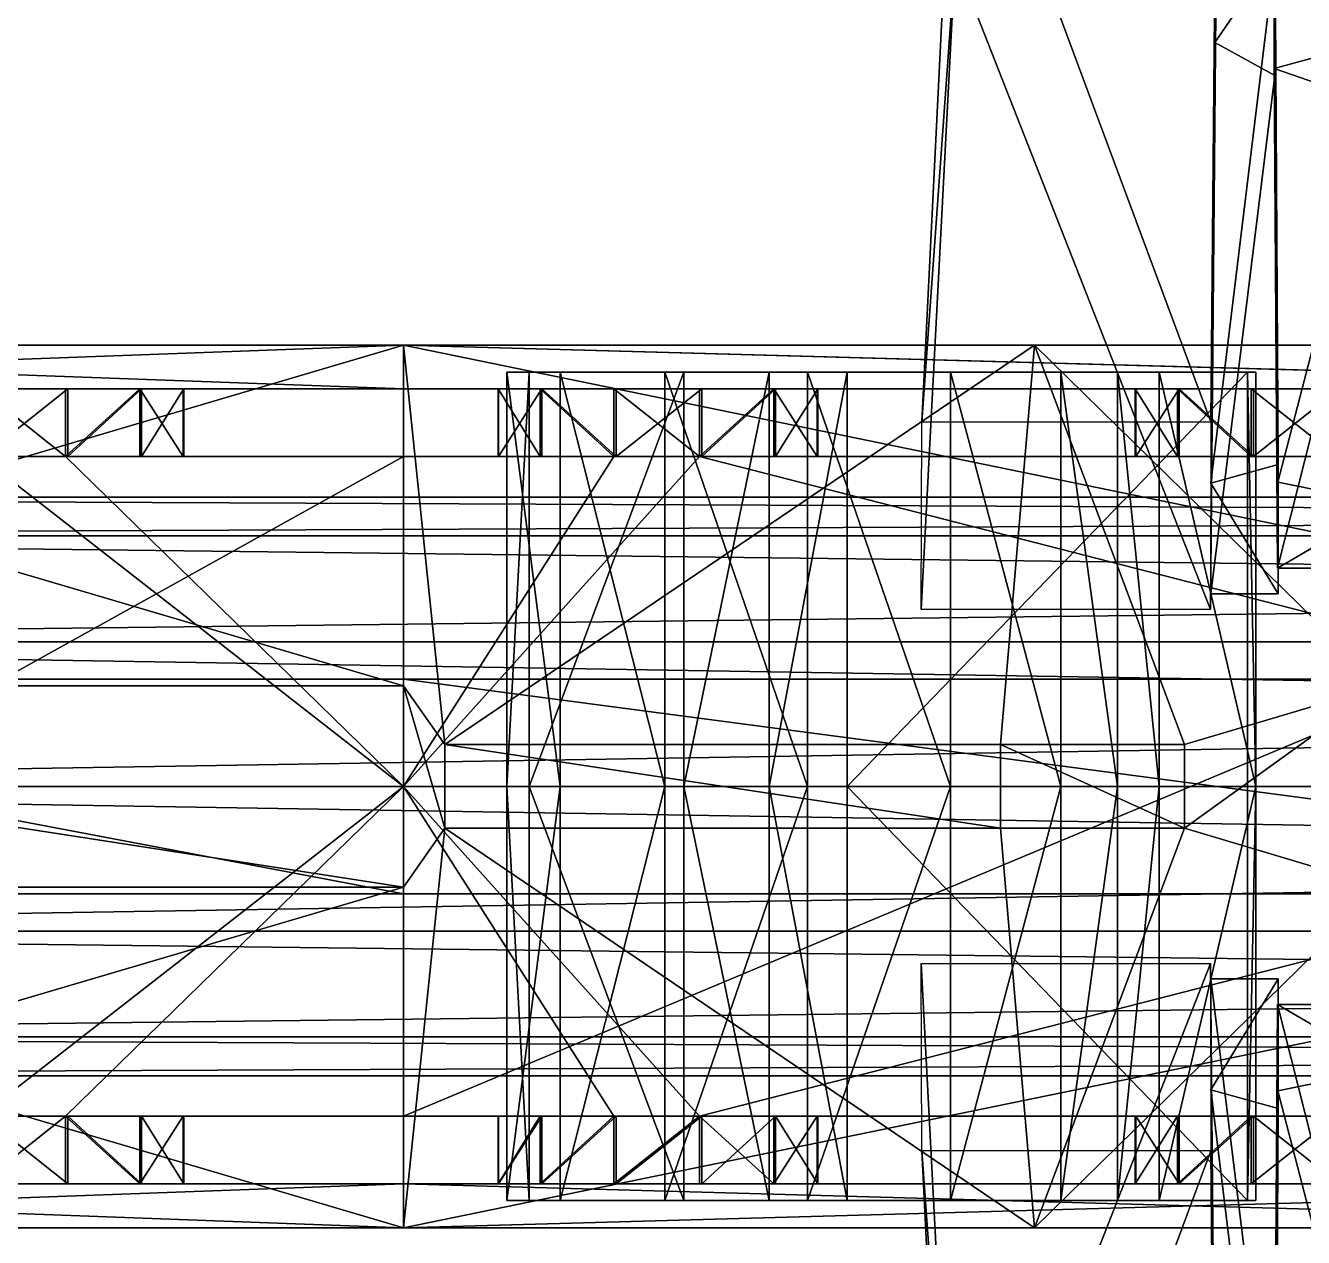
# Model space of a CAD drawing. Extents: x -4.92 to 4.89, y -0.62 to 0.62.
# Drawn here: x 0.679 to 1.249, y -0.201 to 0.34 of the extents above; entities that cross this region are included whole.
import ezdxf

# ---------------------------------------------------------------- set-up
doc = ezdxf.new("R2010")
doc.units = 0

msp = doc.modelspace()

# ---------------------------------------------------------------- linework, layer by layer
for points in [[(1.20777, 0.1628, -1.18058), (1.21068, 0.49429, -2.0701), (1.09382, 0.4691, -1.99725)], [(1.21041, 0.39575, -2.08465), (1.21068, 0.49429, -2.0701), (1.20777, 0.1628, -1.18058)], [(1.20777, 0.1628, -1.18058), (1.09382, 0.4691, -1.99725), (1.07869, 0.1628, -1.18158)], [(1.07869, 0.1628, -1.18158), (1.09382, 0.4691, -1.99725), (1.09356, 0.36952, -2.0118)], [(1.09356, 0.36952, -2.0118), (1.21041, 0.39575, -2.08465), (1.2075, 0.07907, -1.19513)], [(1.21041, 0.39575, -2.08465), (1.20777, 0.1628, -1.18058), (1.2075, 0.07907, -1.19513)], [(1.23636, 0.37157, -1.82641), (1.20949, 0.38624, -1.86618), (1.20775, 0.13548, -1.17882)], [(1.20945, 0.3322, -1.87414), (1.20949, 0.38624, -1.86618), (1.23636, 0.37157, -1.82641)], [(1.23636, 0.37157, -1.82641), (1.20775, 0.13548, -1.17882), (1.23782, 0.1438, -1.17882)], [(1.20945, 0.3322, -1.87414), (1.23636, 0.37157, -1.82641), (1.23631, 0.31753, -1.83436)], [(1.23631, 0.31753, -1.83436), (1.23636, 0.37157, -1.82641), (1.23782, 0.1438, -1.17882)], [(1.07869, 0.1628, -1.18158), (1.09356, 0.36952, -2.0118), (1.07842, 0.07907, -1.19612)], [(1.09356, 0.36952, -2.0118), (1.2075, 0.07907, -1.19513), (1.07842, 0.07907, -1.19612)], [(1.23599, 0.32065, -1.81087), (1.23604, 0.35378, -1.80292), (1.28938, 0.33529, -1.75028)], [(1.28938, 0.33529, -1.75028), (1.23604, 0.35378, -1.80292), (1.23757, 0.13593, -1.18411)], [(1.20771, 0.08595, -1.18678), (1.20945, 0.3322, -1.87414), (1.23631, 0.31753, -1.83436)], [(1.23599, 0.32065, -1.81087), (1.28938, 0.33529, -1.75028), (1.28933, 0.30216, -1.75823)], [(1.28938, 0.33529, -1.75028), (1.23757, 0.13593, -1.18411), (1.28648, 0.12602, -1.18422)], [(1.23752, 0.09747, -1.19207), (1.23599, 0.32065, -1.81087), (1.28933, 0.30216, -1.75823)], [(1.20771, 0.08595, -1.18678), (1.23631, 0.31753, -1.83436), (1.23777, 0.08595, -1.18678)], [(1.23631, 0.31753, -1.83436), (1.23782, 0.1438, -1.17882), (1.23777, 0.08595, -1.18678)], [(1.23752, 0.09747, -1.19207), (1.28933, 0.30216, -1.75823), (1.28643, 0.09747, -1.19218)], [(0.3419, 0.04791, 0.69591), (0.84727, 0.19714, 0.54193), (0.15498, 0.19714, 0.54631)], [(0.31113, 0.19714, 0.43142), (0.15498, 0.19714, 0.54631), (0.84727, 0.19714, 0.54193)], [(0.84723, 0.045, -0.08071), (0.26661, 0.045, -0.08071), (0.33098, 0.19714, 0.1034)], [(0.31113, 0.19714, 0.43142), (0.84727, 0.17754, 0.43142), (0.31113, 0.17754, 0.43142)], [(0.31113, 0.19714, 0.43142), (0.84727, 0.19714, 0.54193), (0.84727, 0.19714, 0.43142)], [(0.31113, 0.19714, 0.43142), (0.84727, 0.19714, 0.43142), (0.84727, 0.17754, 0.43142)], [(0.84727, 0.19714, 0.26422), (0.31734, 0.17754, 0.26422), (0.84727, 0.17754, 0.26422)], [(0.84727, 0.19714, 0.26422), (0.33098, 0.19714, 0.1034), (0.31734, 0.19714, 0.26422)], [(0.84727, 0.19714, 0.26422), (0.31734, 0.19714, 0.26422), (0.31734, 0.17754, 0.26422)], [(0.84723, 0.045, -0.08071), (0.33098, 0.19714, 0.1034), (0.84727, 0.19714, 0.1077)], [(0.84727, 0.19714, 0.26422), (0.84727, 0.19714, 0.1077), (0.33098, 0.19714, 0.1034)], [(0.3419, 0.04791, 0.69591), (0.84727, 0.04791, 0.69591), (0.84727, 0.19714, 0.54193)], [(0.86575, 0.01868, -0.06142), (0.84723, 0.045, -0.08071), (0.84727, 0.19714, 0.1077)], [(1.12892, 0.19714, 0.112), (0.84727, 0.19714, 0.26422), (1.55046, 0.19714, 0.26422)], [(0.84727, 0.19714, 0.43142), (1.5538, 0.17754, 0.43142), (0.84727, 0.17754, 0.43142)], [(0.84727, 0.19714, 0.54193), (1.5538, 0.19714, 0.43142), (0.84727, 0.19714, 0.43142)], [(1.55046, 0.17754, 0.26422), (0.84727, 0.19714, 0.26422), (0.84727, 0.17754, 0.26422)], [(1.12892, 0.19714, 0.112), (0.86575, 0.01868, -0.06142), (0.84727, 0.19714, 0.1077)], [(1.57368, 0.04791, 0.69591), (0.84727, 0.19714, 0.54193), (0.84727, 0.04791, 0.69591)], [(1.12892, 0.19714, 0.112), (0.84727, 0.19714, 0.1077), (0.84727, 0.19714, 0.26422)], [(0.84727, 0.19714, 0.43142), (1.5538, 0.19714, 0.43142), (1.5538, 0.17754, 0.43142)], [(0.84727, 0.19714, 0.54193), (1.67904, 0.19714, 0.54664), (1.5538, 0.19714, 0.43142)], [(1.55046, 0.17754, 0.26422), (1.55046, 0.19714, 0.26422), (0.84727, 0.19714, 0.26422)], [(1.57368, 0.04791, 0.69591), (1.67904, 0.19714, 0.54664), (0.84727, 0.19714, 0.54193)], [(1.12892, 0.19714, 0.112), (1.11378, 0.01868, -0.06142), (0.86575, 0.01868, -0.06142)], [(1.19601, 0.01868, 0.04834), (1.11378, 0.01868, -0.06142), (1.12892, 0.19714, 0.112)], [(1.28417, 0.045, 0.05798), (1.12892, 0.19714, 0.112), (1.39046, 0.19714, 0.10627)], [(1.39046, 0.19714, 0.10627), (1.12892, 0.19714, 0.112), (1.55046, 0.19714, 0.26422)], [(1.28417, 0.045, 0.05798), (1.19601, 0.01868, 0.04834), (1.12892, 0.19714, 0.112)], [(0.99131, 0.18499, -1.04578), (0.89338, 0.18499, -1.02767), (0.98568, 0.18499, -1.0248)], [(0.90337, 0.18499, -1.09894), (0.89338, 0, -1.02767), (0.89338, 0.18499, -1.02767)], [(0.89338, 0.18499, -1.02767), (0.91718, 0, -0.96102), (0.91718, 0.18499, -0.96102)], [(0.99131, 0.18499, -1.04578), (0.90337, 0.18499, -1.09894), (0.89338, 0.18499, -1.02767)], [(0.98568, 0.18499, -1.0248), (0.89338, 0.18499, -1.02767), (0.91718, 0.18499, -0.96102)], [(0.90337, 0.18499, -1.09894), (0.90337, 0, -1.09894), (0.89338, 0, -1.02767)], [(0.89338, 0.18499, -1.02767), (0.89338, 0, -1.02767), (0.91718, 0, -0.96102)], [(0.99131, 0.18499, -1.04578), (0.97243, 0.18499, -1.10632), (0.90337, 0.18499, -1.09894)], [(0.97243, 0.18499, -1.10632), (0.90337, 0, -1.09894), (0.90337, 0.18499, -1.09894)], [(0.97243, 0.18499, -1.10632), (0.97243, 0, -1.10632), (0.90337, 0, -1.09894)], [(0.98568, 0.18499, -1.0248), (0.91718, 0.18499, -0.96102), (0.99131, 0.18499, -1.00381)], [(0.91718, 0.18499, -0.96102), (0.96387, 0, -0.91433), (0.96387, 0.18499, -0.91433)], [(0.99131, 0.18499, -1.00381), (0.91718, 0.18499, -0.96102), (0.96387, 0.18499, -0.91433)], [(0.91718, 0.18499, -0.96102), (0.91718, 0, -0.96102), (0.96387, 0, -0.91433)], [(1.02765, 0.18499, -0.98283), (0.96387, 0.18499, -0.91433), (1.02765, 0.18499, -0.89724)], [(0.99131, 0.18499, -1.00381), (0.96387, 0.18499, -0.91433), (1.00667, 0.18499, -0.98845)], [(0.96387, 0.18499, -0.91433), (1.02765, 0, -0.89724), (1.02765, 0.18499, -0.89724)], [(1.02765, 0.18499, -0.98283), (1.00667, 0.18499, -0.98845), (0.96387, 0.18499, -0.91433)], [(0.96387, 0.18499, -0.91433), (0.96387, 0, -0.91433), (1.02765, 0, -0.89724)], [(1.00667, 0.18499, -1.06114), (1.01046, 0.18499, -1.12316), (0.97243, 0.18499, -1.10632)], [(1.01046, 0.18499, -1.12316), (0.97243, 0, -1.10632), (0.97243, 0.18499, -1.10632)], [(1.01046, 0.18499, -1.12316), (1.01046, 0, -1.12316), (0.97243, 0, -1.10632)], [(0.99131, 0.18499, -1.04578), (1.00667, 0.18499, -1.06114), (0.97243, 0.18499, -1.10632)], [(0.98568, 0.18499, -1.0248), (1.06681, 0.18499, -1.0143), (0.99131, 0.18499, -1.04578)], [(0.98568, 0.18499, -1.0248), (0.99131, 0.18499, -1.00381), (1.06681, 0.18499, -1.0143)], [(1.00667, 0.18499, -1.06114), (0.99131, 0.18499, -1.04578), (1.06681, 0.18499, -1.0143)], [(0.99131, 0.18499, -1.00381), (1.00667, 0.18499, -0.98845), (1.06681, 0.18499, -1.0143)], [(1.00667, 0.18499, -1.06114), (1.02565, 0.18499, -1.06676), (1.01046, 0.18499, -1.12316)], [(1.00667, 0.18499, -0.98845), (1.02765, 0.18499, -0.98283), (1.06681, 0.18499, -1.0143)], [(1.02565, 0.18499, -1.06676), (1.00667, 0.18499, -1.06114), (1.06681, 0.18499, -1.0143)], [(1.01046, 0, -1.12316), (1.04538, 0.18499, -1.19283), (1.04538, 0, -1.19283)], [(1.01046, 0.18499, -1.12316), (1.04863, 0.18499, -1.06114), (1.04538, 0.18499, -1.19283)], [(1.01046, 0, -1.12316), (1.01046, 0.18499, -1.12316), (1.04538, 0.18499, -1.19283)], [(1.01046, 0.18499, -1.12316), (1.02565, 0.18499, -1.06676), (1.04863, 0.18499, -1.06114)], [(1.06681, 0.18499, -1.0143), (1.04863, 0.18499, -1.06114), (1.02565, 0.18499, -1.06676)], [(1.02765, 0.18499, -0.98283), (1.09143, 0.18499, -0.91433), (1.04863, 0.18499, -0.98845)], [(1.02765, 0.18499, -0.89724), (1.09143, 0, -0.91433), (1.09143, 0.18499, -0.91433)], [(1.02765, 0.18499, -0.98283), (1.02765, 0.18499, -0.89724), (1.09143, 0.18499, -0.91433)], [(1.02765, 0.18499, -0.89724), (1.02765, 0, -0.89724), (1.09143, 0, -0.91433)], [(1.04863, 0.18499, -0.98845), (1.06681, 0.18499, -1.0143), (1.02765, 0.18499, -0.98283)], [(1.22401, 0.18499, -1.1963), (1.04538, 0, -1.19283), (1.04538, 0.18499, -1.19283)], [(1.18469, 0.18499, -1.12027), (1.22401, 0.18499, -1.1963), (1.04538, 0.18499, -1.19283)], [(1.22401, 0.18499, -1.1963), (1.22401, 0, -1.1963), (1.04538, 0, -1.19283)], [(1.18469, 0.18499, -1.12027), (1.04538, 0.18499, -1.19283), (1.04863, 0.18499, -1.06114)], [(1.04863, 0.18499, -0.98845), (1.14076, 0.18499, -0.97917), (1.06681, 0.18499, -1.0143)], [(1.04863, 0.18499, -1.06114), (1.1661, 0.18499, -1.07439), (1.18469, 0.18499, -1.12027)], [(1.064, 0.18499, -1.04578), (1.04863, 0.18499, -1.06114), (1.06681, 0.18499, -1.0143)], [(1.04863, 0.18499, -0.98845), (1.09143, 0.18499, -0.91433), (1.14076, 0.18499, -0.97917)], [(1.04863, 0.18499, -1.06114), (1.064, 0.18499, -1.04578), (1.1661, 0.18499, -1.07439)], [(1.14076, 0.18499, -0.97917), (1.064, 0.18499, -1.04578), (1.06681, 0.18499, -1.0143)], [(1.14076, 0.18499, -0.97917), (1.1661, 0.18499, -1.07439), (1.064, 0.18499, -1.04578)], [(1.09143, 0.18499, -0.91433), (1.14076, 0, -0.97917), (1.14076, 0.18499, -0.97917)], [(1.09143, 0.18499, -0.91433), (1.09143, 0, -0.91433), (1.14076, 0, -0.97917)], [(1.1661, 0, -1.07439), (1.14076, 0.18499, -0.97917), (1.14076, 0, -0.97917)], [(1.1661, 0, -1.07439), (1.1661, 0.18499, -1.07439), (1.14076, 0.18499, -0.97917)], [(1.18469, 0, -1.12027), (1.1661, 0.18499, -1.07439), (1.1661, 0, -1.07439)], [(1.18469, 0, -1.12027), (1.18469, 0.18499, -1.12027), (1.1661, 0.18499, -1.07439)], [(1.22786, 0, -1.12027), (1.18469, 0.18499, -1.12027), (1.18469, 0, -1.12027)], [(1.22786, 0, -1.12027), (1.22786, 0.18499, -1.12027), (1.18469, 0.18499, -1.12027)], [(1.18469, 0.18499, -1.12027), (1.22786, 0.18499, -1.12027), (1.22401, 0.18499, -1.1963)], [(1.22786, 0, -1.12027), (1.22401, 0.18499, -1.1963), (1.22786, 0.18499, -1.12027)], [(1.22786, 0, -1.12027), (1.22401, 0, -1.1963), (1.22401, 0.18499, -1.1963)], [(0.84727, 0.17754, 0.43142), (0.6582, 0.17754, 0.42254), (0.31113, 0.17754, 0.43142)], [(0.84727, 0.17754, 0.26422), (0.31734, 0.17754, 0.26422), (0.65924, 0.17754, 0.28006)], [(0.69638, 0.14732, 0.42282), (0.6582, 0.17754, 0.42254), (0.69638, 0.17754, 0.42282)], [(0.84727, 0.17754, 0.43142), (0.69638, 0.17754, 0.42282), (0.6582, 0.17754, 0.42254)], [(0.69638, 0.14732, 0.42282), (0.6582, 0.14732, 0.42254), (0.6582, 0.17754, 0.42254)], [(0.84727, 0.17754, 0.26422), (0.65924, 0.17754, 0.28006), (0.69741, 0.17754, 0.28034)], [(0.69741, 0.17754, 0.28034), (0.65924, 0.14732, 0.28006), (0.69741, 0.14732, 0.28034)], [(0.69741, 0.17754, 0.28034), (0.65924, 0.17754, 0.28006), (0.65924, 0.14732, 0.28006)], [(0.94124, 0.17754, 0.42254), (0.72958, 0.17754, 0.40397), (0.69638, 0.17754, 0.42282)], [(0.84727, 0.17754, 0.43142), (0.94124, 0.17754, 0.42254), (0.69638, 0.17754, 0.42282)], [(0.69638, 0.14732, 0.42282), (0.72958, 0.17754, 0.40397), (0.72958, 0.14732, 0.40397)], [(0.69638, 0.14732, 0.42282), (0.69638, 0.17754, 0.42282), (0.72958, 0.17754, 0.40397)], [(0.90908, 0.17754, 0.2989), (0.69741, 0.17754, 0.28034), (0.73034, 0.17754, 0.29967)], [(0.69741, 0.17754, 0.28034), (0.94228, 0.17754, 0.28006), (0.84727, 0.17754, 0.26422)], [(0.73034, 0.17754, 0.29967), (0.69741, 0.14732, 0.28034), (0.73034, 0.14732, 0.29967)], [(0.90908, 0.17754, 0.2989), (0.94228, 0.17754, 0.28006), (0.69741, 0.17754, 0.28034)], [(0.73034, 0.17754, 0.29967), (0.69741, 0.17754, 0.28034), (0.69741, 0.14732, 0.28034)], [(0.90831, 0.17754, 0.40321), (0.74891, 0.17754, 0.37105), (0.72958, 0.17754, 0.40397)], [(0.72958, 0.17754, 0.40397), (0.74891, 0.14732, 0.37105), (0.72958, 0.14732, 0.40397)], [(0.94124, 0.17754, 0.42254), (0.90831, 0.17754, 0.40321), (0.72958, 0.17754, 0.40397)], [(0.72958, 0.17754, 0.40397), (0.74891, 0.17754, 0.37105), (0.74891, 0.14732, 0.37105)], [(0.88975, 0.17754, 0.33183), (0.73034, 0.17754, 0.29967), (0.74919, 0.17754, 0.33287)], [(0.74919, 0.17754, 0.33287), (0.73034, 0.14732, 0.29967), (0.74919, 0.14732, 0.33287)], [(0.88975, 0.17754, 0.33183), (0.90908, 0.17754, 0.2989), (0.73034, 0.17754, 0.29967)], [(0.74919, 0.17754, 0.33287), (0.73034, 0.17754, 0.29967), (0.73034, 0.14732, 0.29967)], [(0.88947, 0.17754, 0.37001), (0.74919, 0.17754, 0.33287), (0.74891, 0.17754, 0.37105)], [(0.74891, 0.17754, 0.37105), (0.74919, 0.14732, 0.33287), (0.74891, 0.14732, 0.37105)], [(0.90831, 0.17754, 0.40321), (0.88947, 0.17754, 0.37001), (0.74891, 0.17754, 0.37105)], [(0.74891, 0.17754, 0.37105), (0.74919, 0.17754, 0.33287), (0.74919, 0.14732, 0.33287)], [(0.88947, 0.17754, 0.37001), (0.88975, 0.17754, 0.33183), (0.74919, 0.17754, 0.33287)], [(1.22675, 0.17754, 0.28006), (1.55046, 0.17754, 0.26422), (0.84727, 0.17754, 0.26422)], [(0.98046, 0.17754, 0.28034), (1.22675, 0.17754, 0.28006), (0.84727, 0.17754, 0.26422)], [(0.84727, 0.17754, 0.26422), (0.94228, 0.17754, 0.28006), (0.98046, 0.17754, 0.28034)], [(0.84727, 0.17754, 0.43142), (0.97942, 0.17754, 0.42282), (0.94124, 0.17754, 0.42254)], [(0.84727, 0.17754, 0.43142), (1.5538, 0.17754, 0.43142), (0.97942, 0.17754, 0.42282)], [(0.88947, 0.17754, 0.37001), (0.90831, 0.14732, 0.40321), (0.88947, 0.14732, 0.37001)], [(0.88975, 0.14732, 0.33183), (0.88947, 0.17754, 0.37001), (0.88947, 0.14732, 0.37001)], [(0.88947, 0.17754, 0.37001), (0.90831, 0.17754, 0.40321), (0.90831, 0.14732, 0.40321)], [(0.88975, 0.14732, 0.33183), (0.88975, 0.17754, 0.33183), (0.88947, 0.17754, 0.37001)], [(0.90908, 0.17754, 0.2989), (0.88975, 0.14732, 0.33183), (0.90908, 0.14732, 0.2989)], [(0.90908, 0.17754, 0.2989), (0.88975, 0.17754, 0.33183), (0.88975, 0.14732, 0.33183)], [(0.90831, 0.17754, 0.40321), (0.94124, 0.14732, 0.42254), (0.90831, 0.14732, 0.40321)], [(0.90831, 0.17754, 0.40321), (0.94124, 0.17754, 0.42254), (0.94124, 0.14732, 0.42254)], [(0.94228, 0.14732, 0.28006), (0.90908, 0.17754, 0.2989), (0.90908, 0.14732, 0.2989)], [(0.94228, 0.14732, 0.28006), (0.94228, 0.17754, 0.28006), (0.90908, 0.17754, 0.2989)], [(0.97942, 0.14732, 0.42282), (0.94124, 0.17754, 0.42254), (0.97942, 0.17754, 0.42282)], [(0.97942, 0.14732, 0.42282), (0.94124, 0.14732, 0.42254), (0.94124, 0.17754, 0.42254)], [(0.98046, 0.17754, 0.28034), (0.94228, 0.14732, 0.28006), (0.98046, 0.14732, 0.28034)], [(0.98046, 0.17754, 0.28034), (0.94228, 0.17754, 0.28006), (0.94228, 0.14732, 0.28006)], [(1.22571, 0.17754, 0.42254), (1.01262, 0.17754, 0.40397), (0.97942, 0.17754, 0.42282)], [(1.26389, 0.17754, 0.42282), (0.97942, 0.17754, 0.42282), (1.5538, 0.17754, 0.43142)], [(0.97942, 0.14732, 0.42282), (1.01262, 0.17754, 0.40397), (1.01262, 0.14732, 0.40397)], [(1.26389, 0.17754, 0.42282), (1.22571, 0.17754, 0.42254), (0.97942, 0.17754, 0.42282)], [(0.97942, 0.14732, 0.42282), (0.97942, 0.17754, 0.42282), (1.01262, 0.17754, 0.40397)], [(1.19355, 0.17754, 0.2989), (0.98046, 0.17754, 0.28034), (1.01338, 0.17754, 0.29967)], [(1.01338, 0.17754, 0.29967), (0.98046, 0.14732, 0.28034), (1.01338, 0.14732, 0.29967)], [(1.19355, 0.17754, 0.2989), (1.22675, 0.17754, 0.28006), (0.98046, 0.17754, 0.28034)], [(1.01338, 0.17754, 0.29967), (0.98046, 0.17754, 0.28034), (0.98046, 0.14732, 0.28034)], [(1.19279, 0.17754, 0.40321), (1.03195, 0.17754, 0.37105), (1.01262, 0.17754, 0.40397)], [(1.01262, 0.17754, 0.40397), (1.03195, 0.14732, 0.37105), (1.01262, 0.14732, 0.40397)], [(1.22571, 0.17754, 0.42254), (1.19279, 0.17754, 0.40321), (1.01262, 0.17754, 0.40397)], [(1.01262, 0.17754, 0.40397), (1.03195, 0.17754, 0.37105), (1.03195, 0.14732, 0.37105)], [(1.17422, 0.17754, 0.33183), (1.01338, 0.17754, 0.29967), (1.03223, 0.17754, 0.33287)], [(1.03223, 0.17754, 0.33287), (1.01338, 0.14732, 0.29967), (1.03223, 0.14732, 0.33287)], [(1.17422, 0.17754, 0.33183), (1.19355, 0.17754, 0.2989), (1.01338, 0.17754, 0.29967)], [(1.03223, 0.17754, 0.33287), (1.01338, 0.17754, 0.29967), (1.01338, 0.14732, 0.29967)], [(1.17394, 0.17754, 0.37001), (1.03223, 0.17754, 0.33287), (1.03195, 0.17754, 0.37105)], [(1.03195, 0.17754, 0.37105), (1.03223, 0.14732, 0.33287), (1.03195, 0.14732, 0.37105)], [(1.19279, 0.17754, 0.40321), (1.17394, 0.17754, 0.37001), (1.03195, 0.17754, 0.37105)], [(1.03195, 0.17754, 0.37105), (1.03223, 0.17754, 0.33287), (1.03223, 0.14732, 0.33287)], [(1.17394, 0.17754, 0.37001), (1.17422, 0.17754, 0.33183), (1.03223, 0.17754, 0.33287)], [(1.17394, 0.17754, 0.37001), (1.19279, 0.14732, 0.40321), (1.17394, 0.14732, 0.37001)], [(1.17422, 0.14732, 0.33183), (1.17394, 0.17754, 0.37001), (1.17394, 0.14732, 0.37001)], [(1.17394, 0.17754, 0.37001), (1.19279, 0.17754, 0.40321), (1.19279, 0.14732, 0.40321)], [(1.17422, 0.14732, 0.33183), (1.17422, 0.17754, 0.33183), (1.17394, 0.17754, 0.37001)], [(1.19355, 0.17754, 0.2989), (1.17422, 0.14732, 0.33183), (1.19355, 0.14732, 0.2989)], [(1.19355, 0.17754, 0.2989), (1.17422, 0.17754, 0.33183), (1.17422, 0.14732, 0.33183)], [(1.19279, 0.17754, 0.40321), (1.22571, 0.14732, 0.42254), (1.19279, 0.14732, 0.40321)], [(1.19279, 0.17754, 0.40321), (1.22571, 0.17754, 0.42254), (1.22571, 0.14732, 0.42254)], [(1.22675, 0.14732, 0.28006), (1.19355, 0.17754, 0.2989), (1.19355, 0.14732, 0.2989)], [(1.22675, 0.14732, 0.28006), (1.22675, 0.17754, 0.28006), (1.19355, 0.17754, 0.2989)], [(1.26389, 0.14732, 0.42282), (1.22571, 0.17754, 0.42254), (1.26389, 0.17754, 0.42282)], [(1.26389, 0.14732, 0.42282), (1.22571, 0.14732, 0.42254), (1.22571, 0.17754, 0.42254)], [(1.26493, 0.17754, 0.28034), (1.22675, 0.14732, 0.28006), (1.26493, 0.14732, 0.28034)], [(1.22675, 0.17754, 0.28006), (1.26493, 0.17754, 0.28034), (1.55046, 0.17754, 0.26422)], [(1.26493, 0.17754, 0.28034), (1.22675, 0.17754, 0.28006), (1.22675, 0.14732, 0.28006)], [(0.6582, 0.14732, 0.42254), (0.84727, 0, 0.47561), (0.31113, 0, 0.47561)], [(0.84727, 0.14732, 0.26422), (0.65924, 0.14732, 0.28006), (0.31734, 0.14732, 0.26422)], [(0.84727, 0.14732, 0.26422), (0.31734, -0.14732, 0.26422), (0.84727, -0.14732, 0.26422)], [(0.84727, 0.14732, 0.26422), (0.31734, 0.14732, 0.26422), (0.31734, -0.14732, 0.26422)], [(0.6582, 0.14732, 0.42254), (0.69638, 0.14732, 0.42282), (0.84727, 0, 0.47561)], [(0.84727, 0.14732, 0.26422), (0.69741, 0.14732, 0.28034), (0.65924, 0.14732, 0.28006)], [(0.84727, 0, 0.47561), (0.69638, 0.14732, 0.42282), (0.94124, 0.14732, 0.42254)], [(0.94124, 0.14732, 0.42254), (0.69638, 0.14732, 0.42282), (0.72958, 0.14732, 0.40397)], [(0.90908, 0.14732, 0.2989), (0.69741, 0.14732, 0.28034), (0.94228, 0.14732, 0.28006)], [(0.69741, 0.14732, 0.28034), (0.84727, 0.14732, 0.26422), (0.94228, 0.14732, 0.28006)], [(0.90908, 0.14732, 0.2989), (0.73034, 0.14732, 0.29967), (0.69741, 0.14732, 0.28034)], [(0.94124, 0.14732, 0.42254), (0.72958, 0.14732, 0.40397), (0.90831, 0.14732, 0.40321)], [(0.90831, 0.14732, 0.40321), (0.72958, 0.14732, 0.40397), (0.74891, 0.14732, 0.37105)], [(0.88975, 0.14732, 0.33183), (0.73034, 0.14732, 0.29967), (0.90908, 0.14732, 0.2989)], [(0.88975, 0.14732, 0.33183), (0.74919, 0.14732, 0.33287), (0.73034, 0.14732, 0.29967)], [(0.90831, 0.14732, 0.40321), (0.74891, 0.14732, 0.37105), (0.88947, 0.14732, 0.37001)], [(0.88947, 0.14732, 0.37001), (0.74891, 0.14732, 0.37105), (0.74919, 0.14732, 0.33287)], [(0.88947, 0.14732, 0.37001), (0.74919, 0.14732, 0.33287), (0.88975, 0.14732, 0.33183)], [(1.55046, 0.14732, 0.26422), (1.22675, 0.14732, 0.28006), (0.84727, 0.14732, 0.26422)], [(0.98046, 0.14732, 0.28034), (0.84727, 0.14732, 0.26422), (1.22675, 0.14732, 0.28006)], [(0.84727, 0.14732, 0.26422), (0.98046, 0.14732, 0.28034), (0.94228, 0.14732, 0.28006)], [(0.84727, -0.14732, 0.26422), (1.55046, 0.14732, 0.26422), (0.84727, 0.14732, 0.26422)], [(0.84727, 0, 0.47561), (0.97942, 0.14732, 0.42282), (1.5538, 0, 0.47561)], [(0.84727, -0.14732, 0.26422), (1.55046, -0.14732, 0.26422), (1.55046, 0.14732, 0.26422)], [(0.84727, 0, 0.47561), (0.94124, 0.14732, 0.42254), (0.97942, 0.14732, 0.42282)], [(1.26389, 0.14732, 0.42282), (0.97942, 0.14732, 0.42282), (1.22571, 0.14732, 0.42254)], [(1.22571, 0.14732, 0.42254), (0.97942, 0.14732, 0.42282), (1.01262, 0.14732, 0.40397)], [(1.26389, 0.14732, 0.42282), (1.5538, 0, 0.47561), (0.97942, 0.14732, 0.42282)], [(1.19355, 0.14732, 0.2989), (0.98046, 0.14732, 0.28034), (1.22675, 0.14732, 0.28006)], [(1.19355, 0.14732, 0.2989), (1.01338, 0.14732, 0.29967), (0.98046, 0.14732, 0.28034)], [(1.22571, 0.14732, 0.42254), (1.01262, 0.14732, 0.40397), (1.19279, 0.14732, 0.40321)], [(1.19279, 0.14732, 0.40321), (1.01262, 0.14732, 0.40397), (1.03195, 0.14732, 0.37105)], [(1.17422, 0.14732, 0.33183), (1.01338, 0.14732, 0.29967), (1.19355, 0.14732, 0.2989)], [(1.17422, 0.14732, 0.33183), (1.03223, 0.14732, 0.33287), (1.01338, 0.14732, 0.29967)], [(1.19279, 0.14732, 0.40321), (1.03195, 0.14732, 0.37105), (1.17394, 0.14732, 0.37001)], [(1.17394, 0.14732, 0.37001), (1.03195, 0.14732, 0.37105), (1.03223, 0.14732, 0.33287)], [(1.17394, 0.14732, 0.37001), (1.03223, 0.14732, 0.33287), (1.17422, 0.14732, 0.33183)], [(1.23777, 0.08595, -1.18678), (1.23782, 0.1438, -1.17882), (1.20775, 0.13548, -1.17882)], [(1.55046, 0.14732, 0.26422), (1.26493, 0.14732, 0.28034), (1.22675, 0.14732, 0.28006)], [(1.23777, 0.08595, -1.18678), (1.20775, 0.13548, -1.17882), (1.20771, 0.08595, -1.18678)], [(1.28648, 0.12602, -1.18422), (1.23757, 0.13593, -1.18411), (1.23752, 0.09747, -1.19207)], [(0.18645, 0.12922, 0.46116), (4.16212, 0.11191, 0.52577), (4.16212, 0.12922, 0.46116)], [(0.18645, 0.11191, 0.39654), (4.16212, 0.12922, 0.46116), (4.16212, 0.11191, 0.39654)], [(0.18645, 0.12922, 0.46116), (0.18645, 0.11191, 0.52577), (4.16212, 0.11191, 0.52577)], [(0.18645, 0.11191, 0.39654), (0.18645, 0.12922, 0.46116), (4.16212, 0.12922, 0.46116)], [(1.28648, 0.12602, -1.18422), (1.23752, 0.09747, -1.19207), (1.28643, 0.09747, -1.19218)], [(0.18645, 0.11191, 0.52577), (4.16212, 0.06461, 0.57306), (4.16212, 0.11191, 0.52577)], [(0.18645, 0.06461, 0.34925), (4.16212, 0.11191, 0.39654), (4.16212, 0.06461, 0.34925)], [(0.18645, 0.11191, 0.52577), (0.18645, 0.06461, 0.57306), (4.16212, 0.06461, 0.57306)], [(0.18645, 0.06461, 0.34925), (0.18645, 0.11191, 0.39654), (4.16212, 0.11191, 0.39654)], [(0.18645, 0.06461, 0.57306), (4.16212, 0, 0.59038), (4.16212, 0.06461, 0.57306)], [(0.18645, 0, 0.33193), (4.16212, 0.06461, 0.34925), (4.16212, 0, 0.33193)], [(0.18645, 0.06461, 0.57306), (0.18645, 0, 0.59038), (4.16212, 0, 0.59038)], [(0.18645, 0, 0.33193), (0.18645, 0.06461, 0.34925), (4.16212, 0.06461, 0.34925)], [(0.84727, -0.04791, 0.69591), (0.3419, 0.04791, 0.69591), (0.3419, -0.04791, 0.69591)], [(0.84727, -0.04791, 0.69591), (0.84727, 0.04791, 0.69591), (0.3419, 0.04791, 0.69591)], [(1.57368, -0.04791, 0.69591), (0.84727, 0.04791, 0.69591), (0.84727, -0.04791, 0.69591)], [(1.57368, -0.04791, 0.69591), (1.57368, 0.04791, 0.69591), (0.84727, 0.04791, 0.69591)], [(0.26661, 0.045, -0.08071), (0.84723, -0.045, -0.08071), (0.26661, -0.045, -0.08071)], [(0.26661, 0.045, -0.08071), (0.84723, 0.045, -0.08071), (0.84723, -0.045, -0.08071)], [(0.84723, 0.045, -0.08071), (0.86575, -0.01868, -0.06142), (0.84723, -0.045, -0.08071)], [(0.84723, 0.045, -0.08071), (0.86575, 0.01868, -0.06142), (0.86575, -0.01868, -0.06142)], [(1.19601, -0.01868, 0.04834), (1.28417, 0.045, 0.05798), (1.28417, -0.045, 0.05798)], [(1.19601, -0.01868, 0.04834), (1.19601, 0.01868, 0.04834), (1.28417, 0.045, 0.05798)], [(0.86575, 0.01868, -0.06142), (1.11378, -0.01868, -0.06142), (0.86575, -0.01868, -0.06142)], [(0.86575, 0.01868, -0.06142), (1.11378, 0.01868, -0.06142), (1.11378, -0.01868, -0.06142)], [(1.19601, -0.01868, 0.04834), (1.11378, 0.01868, -0.06142), (1.19601, 0.01868, 0.04834)], [(1.19601, -0.01868, 0.04834), (1.11378, -0.01868, -0.06142), (1.11378, 0.01868, -0.06142)], [(4.16212, 0, 0.59038), (0.18645, -0.06461, 0.57306), (4.16212, -0.06461, 0.57306)], [(4.16212, -0.06461, 0.34925), (0.18645, 0, 0.33193), (4.16212, 0, 0.33193)], [(4.16212, 0, 0.59038), (0.18645, 0, 0.59038), (0.18645, -0.06461, 0.57306)], [(4.16212, -0.06461, 0.34925), (0.18645, -0.06461, 0.34925), (0.18645, 0, 0.33193)], [(0.84727, 0, 0.47561), (0.6582, -0.14732, 0.42254), (0.31113, 0, 0.47561)], [(0.84727, 0, 0.47561), (0.69638, -0.14732, 0.42282), (0.6582, -0.14732, 0.42254)], [(0.84727, 0, 0.47561), (0.94124, -0.14732, 0.42254), (0.69638, -0.14732, 0.42282)], [(0.84727, 0, 0.47561), (0.97942, -0.14732, 0.42282), (0.94124, -0.14732, 0.42254)], [(0.84727, 0, 0.47561), (1.5538, 0, 0.47561), (0.97942, -0.14732, 0.42282)], [(0.89338, 0, -1.02767), (0.90337, -0.18499, -1.09894), (0.89338, -0.18499, -1.02767)], [(0.91718, 0, -0.96102), (0.89338, -0.18499, -1.02767), (0.91718, -0.18499, -0.96102)], [(0.89338, 0, -1.02767), (0.90337, 0, -1.09894), (0.90337, -0.18499, -1.09894)], [(0.91718, 0, -0.96102), (0.89338, 0, -1.02767), (0.89338, -0.18499, -1.02767)], [(0.90337, 0, -1.09894), (0.97243, -0.18499, -1.10632), (0.90337, -0.18499, -1.09894)], [(0.90337, 0, -1.09894), (0.97243, 0, -1.10632), (0.97243, -0.18499, -1.10632)], [(0.96387, 0, -0.91433), (0.91718, -0.18499, -0.96102), (0.96387, -0.18499, -0.91433)], [(0.96387, 0, -0.91433), (0.91718, 0, -0.96102), (0.91718, -0.18499, -0.96102)], [(1.02765, 0, -0.89724), (0.96387, -0.18499, -0.91433), (1.02765, -0.18499, -0.89724)], [(1.02765, 0, -0.89724), (0.96387, 0, -0.91433), (0.96387, -0.18499, -0.91433)], [(0.97243, 0, -1.10632), (1.01046, -0.18499, -1.12316), (0.97243, -0.18499, -1.10632)], [(0.97243, 0, -1.10632), (1.01046, 0, -1.12316), (1.01046, -0.18499, -1.12316)], [(1.26389, -0.14732, 0.42282), (0.97942, -0.14732, 0.42282), (1.5538, 0, 0.47561)], [(1.04538, -0.18499, -1.19283), (1.01046, 0, -1.12316), (1.04538, 0, -1.19283)], [(1.04538, -0.18499, -1.19283), (1.01046, -0.18499, -1.12316), (1.01046, 0, -1.12316)], [(1.09143, 0, -0.91433), (1.02765, -0.18499, -0.89724), (1.09143, -0.18499, -0.91433)], [(1.09143, 0, -0.91433), (1.02765, 0, -0.89724), (1.02765, -0.18499, -0.89724)], [(1.04538, 0, -1.19283), (1.22401, -0.18499, -1.1963), (1.04538, -0.18499, -1.19283)], [(1.04538, 0, -1.19283), (1.22401, 0, -1.1963), (1.22401, -0.18499, -1.1963)], [(1.14076, 0, -0.97917), (1.09143, -0.18499, -0.91433), (1.14076, -0.18499, -0.97917)], [(1.14076, 0, -0.97917), (1.09143, 0, -0.91433), (1.09143, -0.18499, -0.91433)], [(1.14076, -0.18499, -0.97917), (1.1661, 0, -1.07439), (1.14076, 0, -0.97917)], [(1.14076, -0.18499, -0.97917), (1.1661, -0.18499, -1.07439), (1.1661, 0, -1.07439)], [(1.1661, -0.18499, -1.07439), (1.18469, 0, -1.12027), (1.1661, 0, -1.07439)], [(1.1661, -0.18499, -1.07439), (1.18469, -0.18499, -1.12027), (1.18469, 0, -1.12027)], [(1.18469, -0.18499, -1.12027), (1.22786, 0, -1.12027), (1.18469, 0, -1.12027)], [(1.18469, -0.18499, -1.12027), (1.22786, -0.18499, -1.12027), (1.22786, 0, -1.12027)], [(1.22401, -0.18499, -1.1963), (1.22786, 0, -1.12027), (1.22786, -0.18499, -1.12027)], [(1.22401, -0.18499, -1.1963), (1.22401, 0, -1.1963), (1.22786, 0, -1.12027)], [(0.86575, -0.01868, -0.06142), (0.84727, -0.19713, 0.1077), (0.84723, -0.045, -0.08071)], [(0.86575, -0.01868, -0.06142), (1.12892, -0.19713, 0.112), (0.84727, -0.19713, 0.1077)], [(0.86575, -0.01868, -0.06142), (1.11378, -0.01868, -0.06142), (1.12892, -0.19713, 0.112)], [(1.19601, -0.01868, 0.04834), (1.12892, -0.19713, 0.112), (1.11378, -0.01868, -0.06142)], [(1.28417, -0.045, 0.05798), (1.12892, -0.19713, 0.112), (1.19601, -0.01868, 0.04834)], [(0.84723, -0.045, -0.08071), (0.33098, -0.19713, 0.1034), (0.26661, -0.045, -0.08071)], [(0.84723, -0.045, -0.08071), (0.84727, -0.19713, 0.1077), (0.33098, -0.19713, 0.1034)], [(1.28417, -0.045, 0.05798), (1.39046, -0.19713, 0.10627), (1.12892, -0.19713, 0.112)], [(0.84727, -0.19713, 0.54193), (0.3419, -0.04791, 0.69591), (0.15498, -0.19713, 0.54631)], [(0.84727, -0.19713, 0.54193), (0.84727, -0.04791, 0.69591), (0.3419, -0.04791, 0.69591)], [(0.84727, -0.19713, 0.54193), (1.57368, -0.04791, 0.69591), (0.84727, -0.04791, 0.69591)], [(0.84727, -0.19713, 0.54193), (1.67904, -0.19713, 0.54664), (1.57368, -0.04791, 0.69591)], [(4.16212, -0.06461, 0.57306), (0.18645, -0.11191, 0.52577), (4.16212, -0.11191, 0.52577)], [(4.16212, -0.11191, 0.39654), (0.18645, -0.06461, 0.34925), (4.16212, -0.06461, 0.34925)], [(4.16212, -0.06461, 0.57306), (0.18645, -0.06461, 0.57306), (0.18645, -0.11191, 0.52577)], [(4.16212, -0.11191, 0.39654), (0.18645, -0.11191, 0.39654), (0.18645, -0.06461, 0.34925)], [(1.09356, -0.36952, -2.0118), (1.07869, -0.1628, -1.18158), (1.07842, -0.07907, -1.19612)], [(1.09356, -0.36952, -2.0118), (1.07842, -0.07907, -1.19612), (1.2075, -0.07907, -1.19513)], [(1.09356, -0.36952, -2.0118), (1.2075, -0.07907, -1.19513), (1.21041, -0.39575, -2.08465)], [(1.21041, -0.39575, -2.08465), (1.2075, -0.07907, -1.19513), (1.20777, -0.1628, -1.18058)], [(1.20771, -0.08595, -1.18678), (1.23631, -0.31753, -1.83436), (1.20945, -0.3322, -1.87414)], [(1.20771, -0.08595, -1.18678), (1.23777, -0.08595, -1.18678), (1.23631, -0.31753, -1.83436)], [(1.23777, -0.08595, -1.18678), (1.20771, -0.08595, -1.18678), (1.20775, -0.13548, -1.17882)], [(1.23777, -0.08595, -1.18678), (1.20775, -0.13548, -1.17882), (1.23782, -0.1438, -1.17882)], [(1.23631, -0.31753, -1.83436), (1.23777, -0.08595, -1.18678), (1.23782, -0.1438, -1.17882)], [(1.23752, -0.09747, -1.19207), (1.28933, -0.30216, -1.75823), (1.23599, -0.32065, -1.81087)], [(1.23752, -0.09747, -1.19207), (1.28648, -0.12602, -1.18422), (1.28643, -0.09747, -1.19218)], [(1.23752, -0.09747, -1.19207), (1.28643, -0.09747, -1.19218), (1.28933, -0.30216, -1.75823)], [(1.23752, -0.09747, -1.19207), (1.23757, -0.13593, -1.18411), (1.28648, -0.12602, -1.18422)], [(4.16212, -0.11191, 0.52577), (0.18645, -0.12922, 0.46116), (4.16212, -0.12922, 0.46116)], [(4.16212, -0.12922, 0.46116), (0.18645, -0.11191, 0.39654), (4.16212, -0.11191, 0.39654)], [(4.16212, -0.11191, 0.52577), (0.18645, -0.11191, 0.52577), (0.18645, -0.12922, 0.46116)], [(4.16212, -0.12922, 0.46116), (0.18645, -0.12922, 0.46116), (0.18645, -0.11191, 0.39654)], [(1.23757, -0.13593, -1.18411), (1.28938, -0.33529, -1.75028), (1.28648, -0.12602, -1.18422)], [(1.20775, -0.13548, -1.17882), (1.23636, -0.37157, -1.82641), (1.23782, -0.1438, -1.17882)], [(1.20775, -0.13548, -1.17882), (1.20949, -0.38624, -1.86618), (1.23636, -0.37157, -1.82641)], [(1.23757, -0.13593, -1.18411), (1.23604, -0.35378, -1.80292), (1.28938, -0.33529, -1.75028)], [(0.84727, -0.14732, 0.26422), (0.31734, -0.14732, 0.26422), (0.65924, -0.14732, 0.28006)], [(0.6582, -0.17754, 0.42254), (0.69638, -0.14732, 0.42282), (0.69638, -0.17754, 0.42282)], [(0.6582, -0.17754, 0.42254), (0.6582, -0.14732, 0.42254), (0.69638, -0.14732, 0.42282)], [(0.65924, -0.14732, 0.28006), (0.69741, -0.17754, 0.28034), (0.69741, -0.14732, 0.28034)], [(0.84727, -0.14732, 0.26422), (0.65924, -0.14732, 0.28006), (0.69741, -0.14732, 0.28034)], [(0.65924, -0.14732, 0.28006), (0.65924, -0.17754, 0.28006), (0.69741, -0.17754, 0.28034)], [(0.94124, -0.14732, 0.42254), (0.72958, -0.14732, 0.40397), (0.69638, -0.14732, 0.42282)], [(0.69638, -0.14732, 0.42282), (0.72958, -0.17754, 0.40397), (0.69638, -0.17754, 0.42282)], [(0.69638, -0.14732, 0.42282), (0.72958, -0.14732, 0.40397), (0.72958, -0.17754, 0.40397)], [(0.90908, -0.14732, 0.2989), (0.69741, -0.14732, 0.28034), (0.73034, -0.14732, 0.29967)], [(0.69741, -0.14732, 0.28034), (0.73034, -0.17754, 0.29967), (0.73034, -0.14732, 0.29967)], [(0.69741, -0.14732, 0.28034), (0.94228, -0.14732, 0.28006), (0.84727, -0.14732, 0.26422)], [(0.90908, -0.14732, 0.2989), (0.94228, -0.14732, 0.28006), (0.69741, -0.14732, 0.28034)], [(0.69741, -0.14732, 0.28034), (0.69741, -0.17754, 0.28034), (0.73034, -0.17754, 0.29967)], [(0.90831, -0.14732, 0.40321), (0.74891, -0.14732, 0.37105), (0.72958, -0.14732, 0.40397)], [(0.74891, -0.14732, 0.37105), (0.72958, -0.17754, 0.40397), (0.72958, -0.14732, 0.40397)], [(0.94124, -0.14732, 0.42254), (0.90831, -0.14732, 0.40321), (0.72958, -0.14732, 0.40397)], [(0.74891, -0.14732, 0.37105), (0.74891, -0.17754, 0.37105), (0.72958, -0.17754, 0.40397)], [(0.88975, -0.14732, 0.33183), (0.73034, -0.14732, 0.29967), (0.74919, -0.14732, 0.33287)], [(0.73034, -0.14732, 0.29967), (0.74919, -0.17754, 0.33287), (0.74919, -0.14732, 0.33287)], [(0.88975, -0.14732, 0.33183), (0.90908, -0.14732, 0.2989), (0.73034, -0.14732, 0.29967)], [(0.73034, -0.14732, 0.29967), (0.73034, -0.17754, 0.29967), (0.74919, -0.17754, 0.33287)], [(0.88947, -0.14732, 0.37001), (0.74919, -0.14732, 0.33287), (0.74891, -0.14732, 0.37105)], [(0.74919, -0.14732, 0.33287), (0.74891, -0.17754, 0.37105), (0.74891, -0.14732, 0.37105)], [(0.90831, -0.14732, 0.40321), (0.88947, -0.14732, 0.37001), (0.74891, -0.14732, 0.37105)], [(0.74919, -0.14732, 0.33287), (0.74919, -0.17754, 0.33287), (0.74891, -0.17754, 0.37105)], [(0.88947, -0.14732, 0.37001), (0.88975, -0.14732, 0.33183), (0.74919, -0.14732, 0.33287)], [(0.84727, -0.14732, 0.26422), (0.94228, -0.14732, 0.28006), (0.98046, -0.14732, 0.28034)], [(0.98046, -0.14732, 0.28034), (1.22675, -0.14732, 0.28006), (0.84727, -0.14732, 0.26422)], [(1.22675, -0.14732, 0.28006), (1.55046, -0.14732, 0.26422), (0.84727, -0.14732, 0.26422)], [(0.90831, -0.14732, 0.40321), (0.88947, -0.17754, 0.37001), (0.88947, -0.14732, 0.37001)], [(0.88975, -0.14732, 0.33183), (0.88947, -0.17754, 0.37001), (0.88975, -0.17754, 0.33183)], [(0.90831, -0.14732, 0.40321), (0.90831, -0.17754, 0.40321), (0.88947, -0.17754, 0.37001)], [(0.88975, -0.14732, 0.33183), (0.88947, -0.14732, 0.37001), (0.88947, -0.17754, 0.37001)], [(0.90908, -0.14732, 0.2989), (0.88975, -0.17754, 0.33183), (0.90908, -0.17754, 0.2989)], [(0.90908, -0.14732, 0.2989), (0.88975, -0.14732, 0.33183), (0.88975, -0.17754, 0.33183)], [(0.94124, -0.14732, 0.42254), (0.90831, -0.17754, 0.40321), (0.90831, -0.14732, 0.40321)], [(0.94124, -0.14732, 0.42254), (0.94124, -0.17754, 0.42254), (0.90831, -0.17754, 0.40321)], [(0.94228, -0.14732, 0.28006), (0.90908, -0.17754, 0.2989), (0.94228, -0.17754, 0.28006)], [(0.94228, -0.14732, 0.28006), (0.90908, -0.14732, 0.2989), (0.90908, -0.17754, 0.2989)], [(0.94124, -0.17754, 0.42254), (0.97942, -0.14732, 0.42282), (0.97942, -0.17754, 0.42282)], [(0.94124, -0.17754, 0.42254), (0.94124, -0.14732, 0.42254), (0.97942, -0.14732, 0.42282)], [(0.98046, -0.14732, 0.28034), (0.94228, -0.17754, 0.28006), (0.98046, -0.17754, 0.28034)], [(0.98046, -0.14732, 0.28034), (0.94228, -0.14732, 0.28006), (0.94228, -0.17754, 0.28006)], [(1.22571, -0.14732, 0.42254), (1.01262, -0.14732, 0.40397), (0.97942, -0.14732, 0.42282)], [(0.97942, -0.14732, 0.42282), (1.01262, -0.17754, 0.40397), (0.97942, -0.17754, 0.42282)], [(0.97942, -0.14732, 0.42282), (1.01262, -0.14732, 0.40397), (1.01262, -0.17754, 0.40397)], [(1.26389, -0.14732, 0.42282), (1.22571, -0.14732, 0.42254), (0.97942, -0.14732, 0.42282)], [(1.19355, -0.14732, 0.2989), (0.98046, -0.14732, 0.28034), (1.01338, -0.14732, 0.29967)], [(1.01338, -0.14732, 0.29967), (0.98046, -0.17754, 0.28034), (1.01338, -0.17754, 0.29967)], [(1.19355, -0.14732, 0.2989), (1.22675, -0.14732, 0.28006), (0.98046, -0.14732, 0.28034)], [(1.01338, -0.14732, 0.29967), (0.98046, -0.14732, 0.28034), (0.98046, -0.17754, 0.28034)], [(1.19279, -0.14732, 0.40321), (1.03195, -0.14732, 0.37105), (1.01262, -0.14732, 0.40397)], [(1.03195, -0.14732, 0.37105), (1.01262, -0.17754, 0.40397), (1.01262, -0.14732, 0.40397)], [(1.22571, -0.14732, 0.42254), (1.19279, -0.14732, 0.40321), (1.01262, -0.14732, 0.40397)], [(1.03195, -0.14732, 0.37105), (1.03195, -0.17754, 0.37105), (1.01262, -0.17754, 0.40397)], [(1.17422, -0.14732, 0.33183), (1.01338, -0.14732, 0.29967), (1.03223, -0.14732, 0.33287)], [(1.01338, -0.14732, 0.29967), (1.03223, -0.17754, 0.33287), (1.03223, -0.14732, 0.33287)], [(1.17422, -0.14732, 0.33183), (1.19355, -0.14732, 0.2989), (1.01338, -0.14732, 0.29967)], [(1.01338, -0.14732, 0.29967), (1.01338, -0.17754, 0.29967), (1.03223, -0.17754, 0.33287)], [(1.17394, -0.14732, 0.37001), (1.03223, -0.14732, 0.33287), (1.03195, -0.14732, 0.37105)], [(1.03223, -0.14732, 0.33287), (1.03195, -0.17754, 0.37105), (1.03195, -0.14732, 0.37105)], [(1.19279, -0.14732, 0.40321), (1.17394, -0.14732, 0.37001), (1.03195, -0.14732, 0.37105)], [(1.03223, -0.14732, 0.33287), (1.03223, -0.17754, 0.33287), (1.03195, -0.17754, 0.37105)], [(1.17394, -0.14732, 0.37001), (1.17422, -0.14732, 0.33183), (1.03223, -0.14732, 0.33287)], [(1.19279, -0.14732, 0.40321), (1.17394, -0.17754, 0.37001), (1.17394, -0.14732, 0.37001)], [(1.17422, -0.14732, 0.33183), (1.17394, -0.17754, 0.37001), (1.17422, -0.17754, 0.33183)], [(1.19279, -0.14732, 0.40321), (1.19279, -0.17754, 0.40321), (1.17394, -0.17754, 0.37001)], [(1.17422, -0.14732, 0.33183), (1.17394, -0.14732, 0.37001), (1.17394, -0.17754, 0.37001)], [(1.17422, -0.14732, 0.33183), (1.19355, -0.17754, 0.2989), (1.19355, -0.14732, 0.2989)], [(1.17422, -0.14732, 0.33183), (1.17422, -0.17754, 0.33183), (1.19355, -0.17754, 0.2989)], [(1.22571, -0.14732, 0.42254), (1.19279, -0.17754, 0.40321), (1.19279, -0.14732, 0.40321)], [(1.22571, -0.14732, 0.42254), (1.22571, -0.17754, 0.42254), (1.19279, -0.17754, 0.40321)], [(1.22675, -0.14732, 0.28006), (1.19355, -0.17754, 0.2989), (1.22675, -0.17754, 0.28006)], [(1.22675, -0.14732, 0.28006), (1.19355, -0.14732, 0.2989), (1.19355, -0.17754, 0.2989)], [(1.22571, -0.17754, 0.42254), (1.26389, -0.14732, 0.42282), (1.26389, -0.17754, 0.42282)], [(1.22571, -0.17754, 0.42254), (1.22571, -0.14732, 0.42254), (1.26389, -0.14732, 0.42282)], [(1.22675, -0.14732, 0.28006), (1.26493, -0.17754, 0.28034), (1.26493, -0.14732, 0.28034)], [(1.22675, -0.14732, 0.28006), (1.22675, -0.17754, 0.28006), (1.26493, -0.17754, 0.28034)], [(1.22675, -0.14732, 0.28006), (1.26493, -0.14732, 0.28034), (1.55046, -0.14732, 0.26422)], [(1.23631, -0.31753, -1.83436), (1.23782, -0.1438, -1.17882), (1.23636, -0.37157, -1.82641)], [(1.09382, -0.4691, -1.99725), (1.20777, -0.1628, -1.18058), (1.07869, -0.1628, -1.18158)], [(1.09356, -0.36952, -2.0118), (1.09382, -0.4691, -1.99725), (1.07869, -0.1628, -1.18158)], [(1.09382, -0.4691, -1.99725), (1.21068, -0.49429, -2.0701), (1.20777, -0.1628, -1.18058)], [(1.21041, -0.39575, -2.08465), (1.20777, -0.1628, -1.18058), (1.21068, -0.49429, -2.0701)], [(0.84727, -0.17754, 0.43142), (0.31113, -0.19713, 0.43142), (0.31113, -0.17754, 0.43142)], [(0.6582, -0.17754, 0.42254), (0.84727, -0.17754, 0.43142), (0.31113, -0.17754, 0.43142)], [(0.84727, -0.17754, 0.43142), (0.84727, -0.19713, 0.43142), (0.31113, -0.19713, 0.43142)], [(0.31734, -0.17754, 0.26422), (0.84727, -0.19713, 0.26422), (0.84727, -0.17754, 0.26422)], [(0.84727, -0.17754, 0.26422), (0.65924, -0.17754, 0.28006), (0.31734, -0.17754, 0.26422)], [(0.31734, -0.17754, 0.26422), (0.31734, -0.19713, 0.26422), (0.84727, -0.19713, 0.26422)], [(0.6582, -0.17754, 0.42254), (0.69638, -0.17754, 0.42282), (0.84727, -0.17754, 0.43142)], [(0.84727, -0.17754, 0.26422), (0.69741, -0.17754, 0.28034), (0.65924, -0.17754, 0.28006)], [(0.84727, -0.17754, 0.43142), (0.69638, -0.17754, 0.42282), (0.94124, -0.17754, 0.42254)], [(0.94124, -0.17754, 0.42254), (0.69638, -0.17754, 0.42282), (0.72958, -0.17754, 0.40397)], [(0.90908, -0.17754, 0.2989), (0.69741, -0.17754, 0.28034), (0.94228, -0.17754, 0.28006)], [(0.69741, -0.17754, 0.28034), (0.84727, -0.17754, 0.26422), (0.94228, -0.17754, 0.28006)], [(0.90908, -0.17754, 0.2989), (0.73034, -0.17754, 0.29967), (0.69741, -0.17754, 0.28034)], [(0.94124, -0.17754, 0.42254), (0.72958, -0.17754, 0.40397), (0.90831, -0.17754, 0.40321)], [(0.90831, -0.17754, 0.40321), (0.72958, -0.17754, 0.40397), (0.74891, -0.17754, 0.37105)], [(0.88975, -0.17754, 0.33183), (0.73034, -0.17754, 0.29967), (0.90908, -0.17754, 0.2989)], [(0.88975, -0.17754, 0.33183), (0.74919, -0.17754, 0.33287), (0.73034, -0.17754, 0.29967)], [(0.90831, -0.17754, 0.40321), (0.74891, -0.17754, 0.37105), (0.88947, -0.17754, 0.37001)], [(0.88947, -0.17754, 0.37001), (0.74891, -0.17754, 0.37105), (0.74919, -0.17754, 0.33287)], [(0.88947, -0.17754, 0.37001), (0.74919, -0.17754, 0.33287), (0.88975, -0.17754, 0.33183)], [(1.55046, -0.17754, 0.26422), (1.22675, -0.17754, 0.28006), (0.84727, -0.17754, 0.26422)], [(1.5538, -0.17754, 0.43142), (0.84727, -0.19713, 0.43142), (0.84727, -0.17754, 0.43142)], [(0.84727, -0.17754, 0.26422), (1.55046, -0.19713, 0.26422), (1.55046, -0.17754, 0.26422)], [(0.98046, -0.17754, 0.28034), (0.84727, -0.17754, 0.26422), (1.22675, -0.17754, 0.28006)], [(0.84727, -0.17754, 0.26422), (0.98046, -0.17754, 0.28034), (0.94228, -0.17754, 0.28006)], [(0.84727, -0.17754, 0.43142), (0.97942, -0.17754, 0.42282), (1.5538, -0.17754, 0.43142)], [(1.5538, -0.17754, 0.43142), (1.5538, -0.19713, 0.43142), (0.84727, -0.19713, 0.43142)], [(0.84727, -0.17754, 0.26422), (0.84727, -0.19713, 0.26422), (1.55046, -0.19713, 0.26422)], [(0.84727, -0.17754, 0.43142), (0.94124, -0.17754, 0.42254), (0.97942, -0.17754, 0.42282)], [(1.26389, -0.17754, 0.42282), (0.97942, -0.17754, 0.42282), (1.22571, -0.17754, 0.42254)], [(1.22571, -0.17754, 0.42254), (0.97942, -0.17754, 0.42282), (1.01262, -0.17754, 0.40397)], [(1.26389, -0.17754, 0.42282), (1.5538, -0.17754, 0.43142), (0.97942, -0.17754, 0.42282)], [(1.19355, -0.17754, 0.2989), (0.98046, -0.17754, 0.28034), (1.22675, -0.17754, 0.28006)], [(1.19355, -0.17754, 0.2989), (1.01338, -0.17754, 0.29967), (0.98046, -0.17754, 0.28034)], [(1.22571, -0.17754, 0.42254), (1.01262, -0.17754, 0.40397), (1.19279, -0.17754, 0.40321)], [(1.19279, -0.17754, 0.40321), (1.01262, -0.17754, 0.40397), (1.03195, -0.17754, 0.37105)], [(1.17422, -0.17754, 0.33183), (1.01338, -0.17754, 0.29967), (1.19355, -0.17754, 0.2989)], [(1.17422, -0.17754, 0.33183), (1.03223, -0.17754, 0.33287), (1.01338, -0.17754, 0.29967)], [(1.19279, -0.17754, 0.40321), (1.03195, -0.17754, 0.37105), (1.17394, -0.17754, 0.37001)], [(1.17394, -0.17754, 0.37001), (1.03195, -0.17754, 0.37105), (1.03223, -0.17754, 0.33287)], [(1.17394, -0.17754, 0.37001), (1.03223, -0.17754, 0.33287), (1.17422, -0.17754, 0.33183)], [(1.55046, -0.17754, 0.26422), (1.26493, -0.17754, 0.28034), (1.22675, -0.17754, 0.28006)], [(0.89338, -0.18499, -1.02767), (0.99131, -0.18499, -1.04578), (0.98568, -0.18499, -1.0248)], [(0.89338, -0.18499, -1.02767), (0.90337, -0.18499, -1.09894), (0.99131, -0.18499, -1.04578)], [(0.91718, -0.18499, -0.96102), (0.89338, -0.18499, -1.02767), (0.98568, -0.18499, -1.0248)], [(0.99131, -0.18499, -1.04578), (0.90337, -0.18499, -1.09894), (0.97243, -0.18499, -1.10632)], [(0.91718, -0.18499, -0.96102), (0.98568, -0.18499, -1.0248), (0.99131, -0.18499, -1.00381)], [(0.96387, -0.18499, -0.91433), (0.91718, -0.18499, -0.96102), (0.99131, -0.18499, -1.00381)], [(1.02765, -0.18499, -0.98283), (0.96387, -0.18499, -0.91433), (1.00667, -0.18499, -0.98845)], [(0.96387, -0.18499, -0.91433), (0.99131, -0.18499, -1.00381), (1.00667, -0.18499, -0.98845)], [(1.02765, -0.18499, -0.98283), (1.02765, -0.18499, -0.89724), (0.96387, -0.18499, -0.91433)], [(0.99131, -0.18499, -1.04578), (0.97243, -0.18499, -1.10632), (1.00667, -0.18499, -1.06114)], [(1.00667, -0.18499, -1.06114), (0.97243, -0.18499, -1.10632), (1.01046, -0.18499, -1.12316)], [(0.98568, -0.18499, -1.0248), (0.99131, -0.18499, -1.04578), (1.06681, -0.18499, -1.0143)], [(0.99131, -0.18499, -1.00381), (0.98568, -0.18499, -1.0248), (1.06681, -0.18499, -1.0143)], [(1.00667, -0.18499, -1.06114), (1.06681, -0.18499, -1.0143), (0.99131, -0.18499, -1.04578)], [(1.06681, -0.18499, -1.0143), (1.00667, -0.18499, -0.98845), (0.99131, -0.18499, -1.00381)], [(1.00667, -0.18499, -1.06114), (1.01046, -0.18499, -1.12316), (1.02565, -0.18499, -1.06676)], [(1.00667, -0.18499, -1.06114), (1.02565, -0.18499, -1.06676), (1.06681, -0.18499, -1.0143)], [(1.02765, -0.18499, -0.98283), (1.00667, -0.18499, -0.98845), (1.06681, -0.18499, -1.0143)], [(1.04863, -0.18499, -1.06114), (1.01046, -0.18499, -1.12316), (1.04538, -0.18499, -1.19283)], [(1.04863, -0.18499, -1.06114), (1.02565, -0.18499, -1.06676), (1.01046, -0.18499, -1.12316)], [(1.02565, -0.18499, -1.06676), (1.04863, -0.18499, -1.06114), (1.06681, -0.18499, -1.0143)], [(1.09143, -0.18499, -0.91433), (1.02765, -0.18499, -0.98283), (1.04863, -0.18499, -0.98845)], [(1.09143, -0.18499, -0.91433), (1.02765, -0.18499, -0.89724), (1.02765, -0.18499, -0.98283)], [(1.06681, -0.18499, -1.0143), (1.04863, -0.18499, -0.98845), (1.02765, -0.18499, -0.98283)], [(1.18469, -0.18499, -1.12027), (1.04538, -0.18499, -1.19283), (1.22401, -0.18499, -1.1963)], [(1.04863, -0.18499, -1.06114), (1.04538, -0.18499, -1.19283), (1.18469, -0.18499, -1.12027)], [(1.04863, -0.18499, -0.98845), (1.14076, -0.18499, -0.97917), (1.09143, -0.18499, -0.91433)], [(1.1661, -0.18499, -1.07439), (1.064, -0.18499, -1.04578), (1.04863, -0.18499, -1.06114)], [(1.04863, -0.18499, -1.06114), (1.064, -0.18499, -1.04578), (1.06681, -0.18499, -1.0143)], [(1.04863, -0.18499, -0.98845), (1.06681, -0.18499, -1.0143), (1.14076, -0.18499, -0.97917)], [(1.18469, -0.18499, -1.12027), (1.1661, -0.18499, -1.07439), (1.04863, -0.18499, -1.06114)], [(1.064, -0.18499, -1.04578), (1.14076, -0.18499, -0.97917), (1.06681, -0.18499, -1.0143)], [(1.064, -0.18499, -1.04578), (1.1661, -0.18499, -1.07439), (1.14076, -0.18499, -0.97917)], [(1.18469, -0.18499, -1.12027), (1.22401, -0.18499, -1.1963), (1.22786, -0.18499, -1.12027)], [(0.31113, -0.19713, 0.43142), (0.84727, -0.19713, 0.54193), (0.15498, -0.19713, 0.54631)], [(0.31113, -0.19713, 0.43142), (0.84727, -0.19713, 0.43142), (0.84727, -0.19713, 0.54193)], [(0.84727, -0.19713, 0.26422), (0.31734, -0.19713, 0.26422), (0.33098, -0.19713, 0.1034)], [(0.84727, -0.19713, 0.26422), (0.33098, -0.19713, 0.1034), (0.84727, -0.19713, 0.1077)], [(0.84727, -0.19713, 0.26422), (1.12892, -0.19713, 0.112), (1.55046, -0.19713, 0.26422)], [(1.5538, -0.19713, 0.43142), (0.84727, -0.19713, 0.54193), (0.84727, -0.19713, 0.43142)], [(0.84727, -0.19713, 0.26422), (0.84727, -0.19713, 0.1077), (1.12892, -0.19713, 0.112)], [(1.5538, -0.19713, 0.43142), (1.67904, -0.19713, 0.54664), (0.84727, -0.19713, 0.54193)], [(1.39046, -0.19713, 0.10627), (1.55046, -0.19713, 0.26422), (1.12892, -0.19713, 0.112)]]:
    msp.add_3dface(points)

doc.saveas('drawing.dxf')
